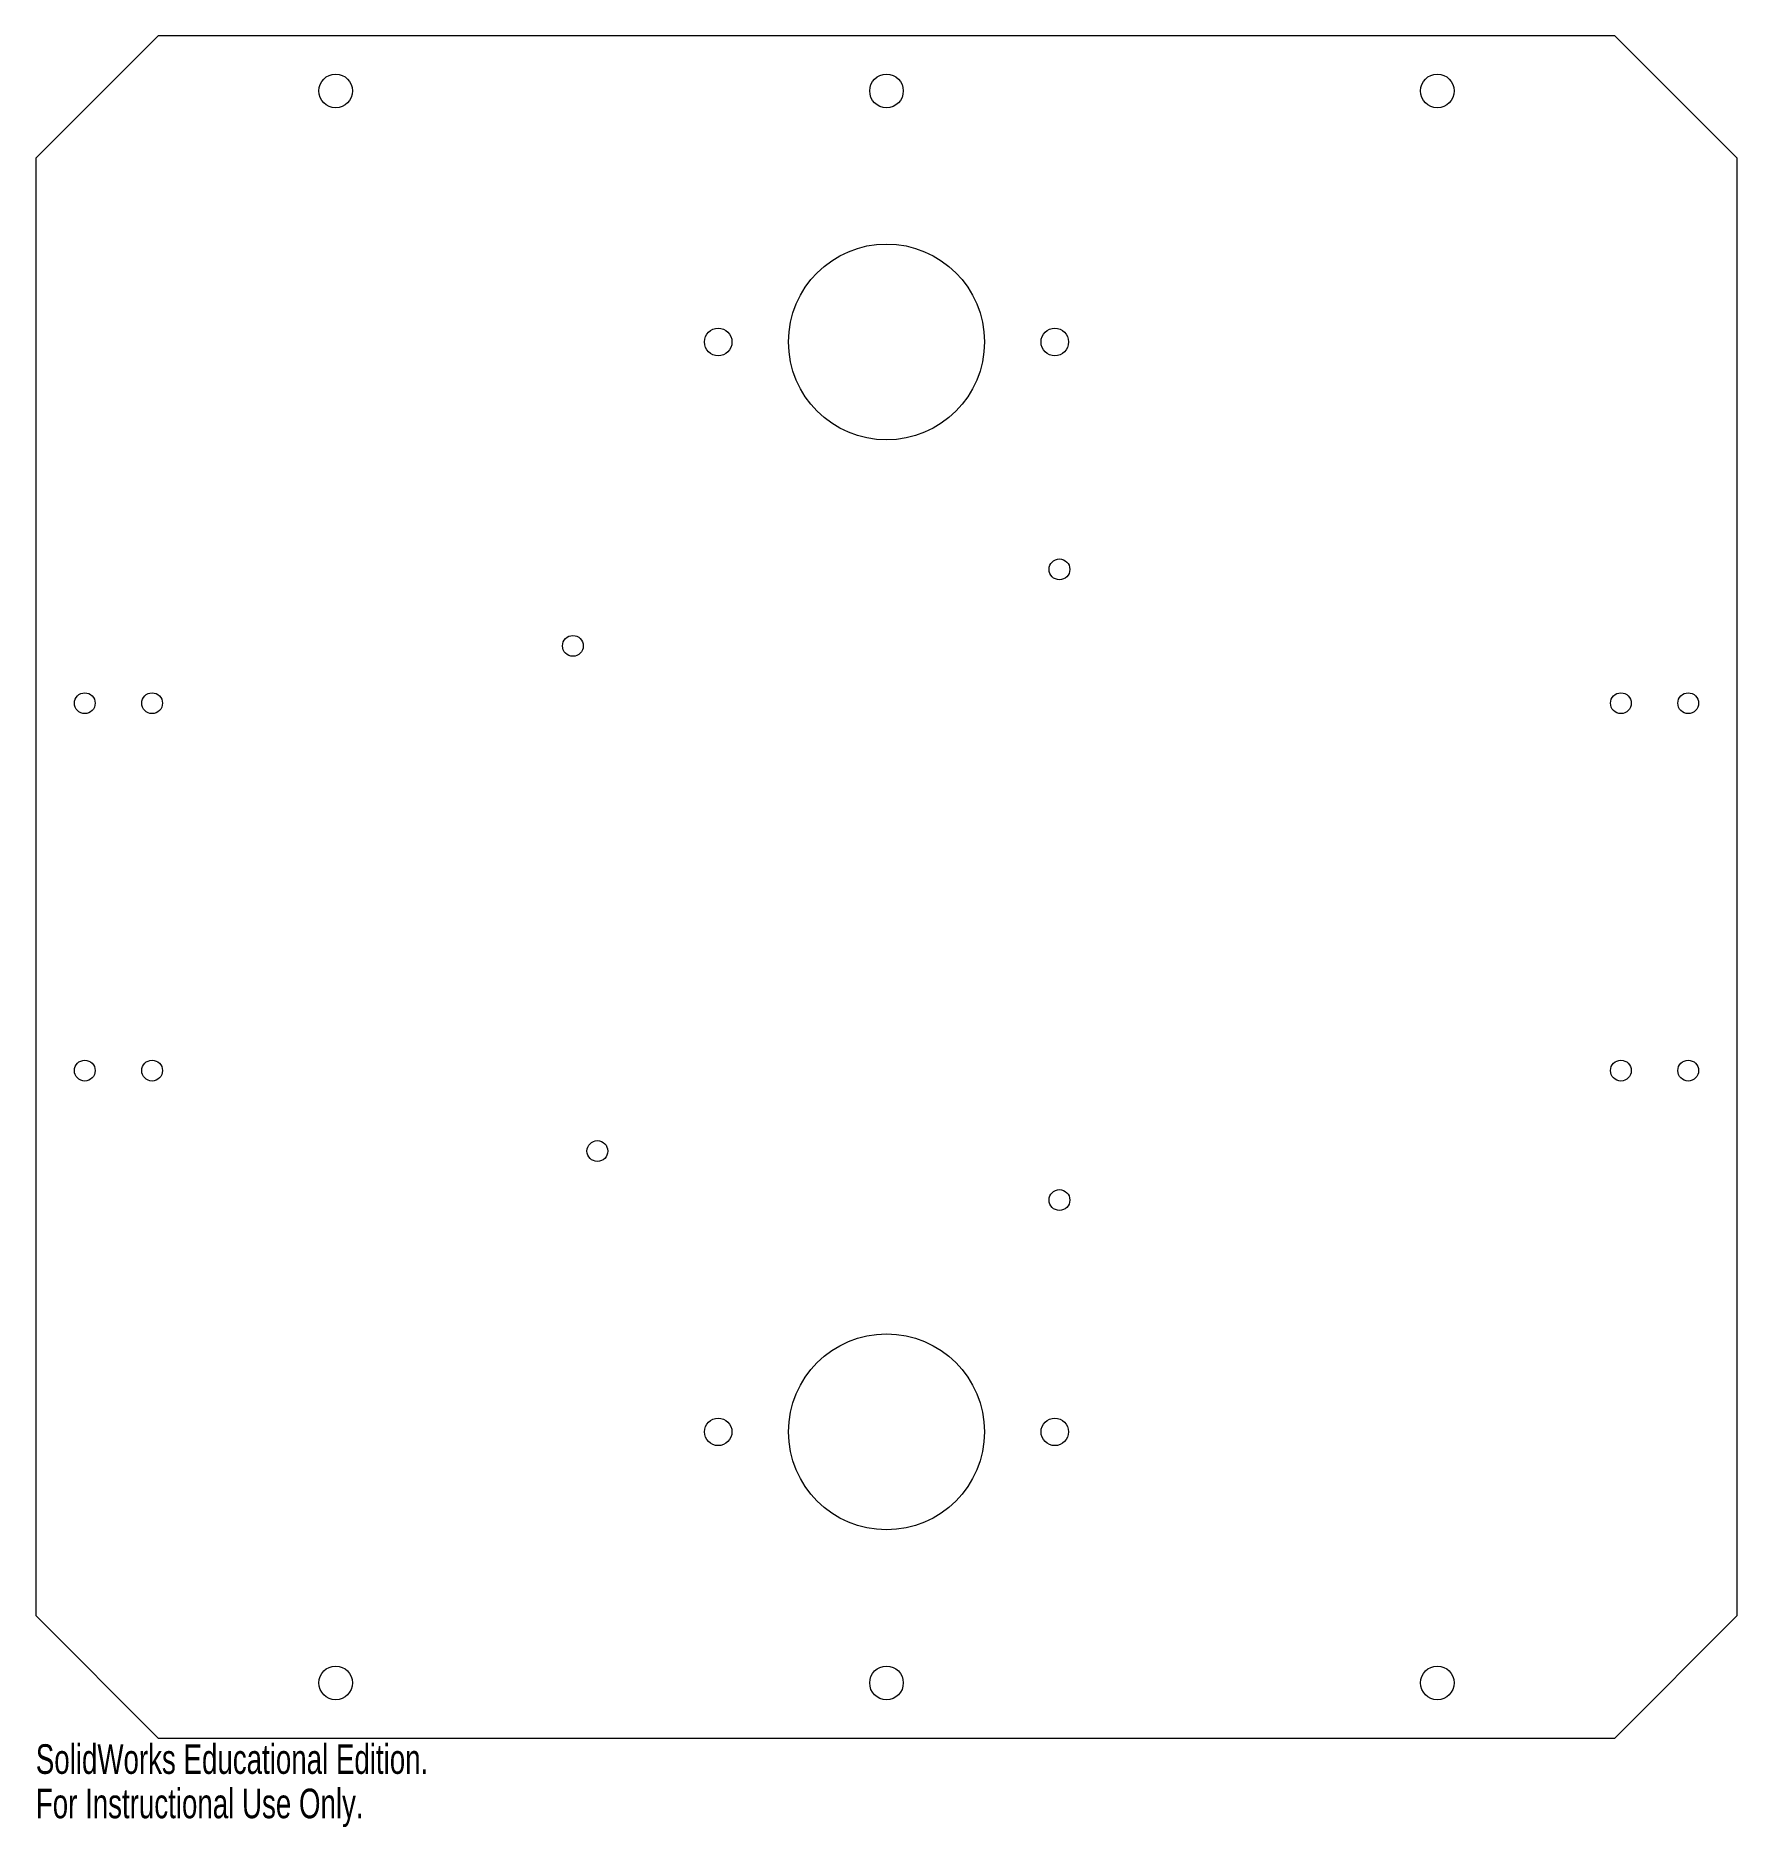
# Model space of a CAD drawing. Header units: millimetres. Extents: x -139 to 139, y -154 to 139.
import ezdxf

# ---------------------------------------------------------------- set-up
doc = ezdxf.new("R2010")
doc.units = ezdxf.units.MM
doc.styles.add('SLDTEXTSTYLE0', font='TXT', dxfattribs={"width": 0.7})

msp = doc.modelspace()

# ---------------------------------------------------------------- linework, layer by layer
at = {"color": 7, "linetype": 'Continuous', "lineweight": 15}
for p, q in [((-139, 119), (-119, 139)), ((119, 139), (-119, 139)), ((119, 139), (139, 119)), ((-139, 119), (-139, -119)), ((139, -119), (139, 119)), ((-119, -139), (-139, -119)), ((139, -119), (119, -139)), ((-119, -139), (119, -139))]:
    msp.add_line(p, q, dxfattribs=at)
for centre, radius in [((-90, 130), 2.75), ((0, 130), 2.75), ((90, 130), 2.75), ((0, 89), 16), ((-27.5, 89), 2.25), ((27.5, 89), 2.25), ((28.26, 51.86), 1.7), ((-51.24, 39.36), 1.7), ((-131, 30), 1.7), ((-120, 30), 1.7), ((120, 30), 1.7), ((131, 30), 1.7), ((-131, -30), 1.7), ((-120, -30), 1.7), ((120, -30), 1.7), ((131, -30), 1.7), ((-47.24, -43.14), 1.7), ((28.26, -51.14), 1.7), ((0, -89), 16), ((-27.5, -89), 2.25), ((27.5, -89), 2.25), ((-90, -130), 2.75), ((0, -130), 2.75), ((90, -130), 2.75)]:
    msp.add_circle(centre, radius, dxfattribs=at)

# ---------------------------------------------------------------- texts
at = {"color": 7, "linetype": 'Continuous', "char_height": 4.8336, "attachment_point": 1, "style": 'SLDTEXTSTYLE0'}
for s, insert in [('SolidWorks Educational Edition.', (-139, -140.02)), ('For Instructional Use Only.', (-139, -147.27))]:
    msp.add_mtext(s, dxfattribs=dict(at, insert=insert))

doc.saveas('drawing.dxf')
